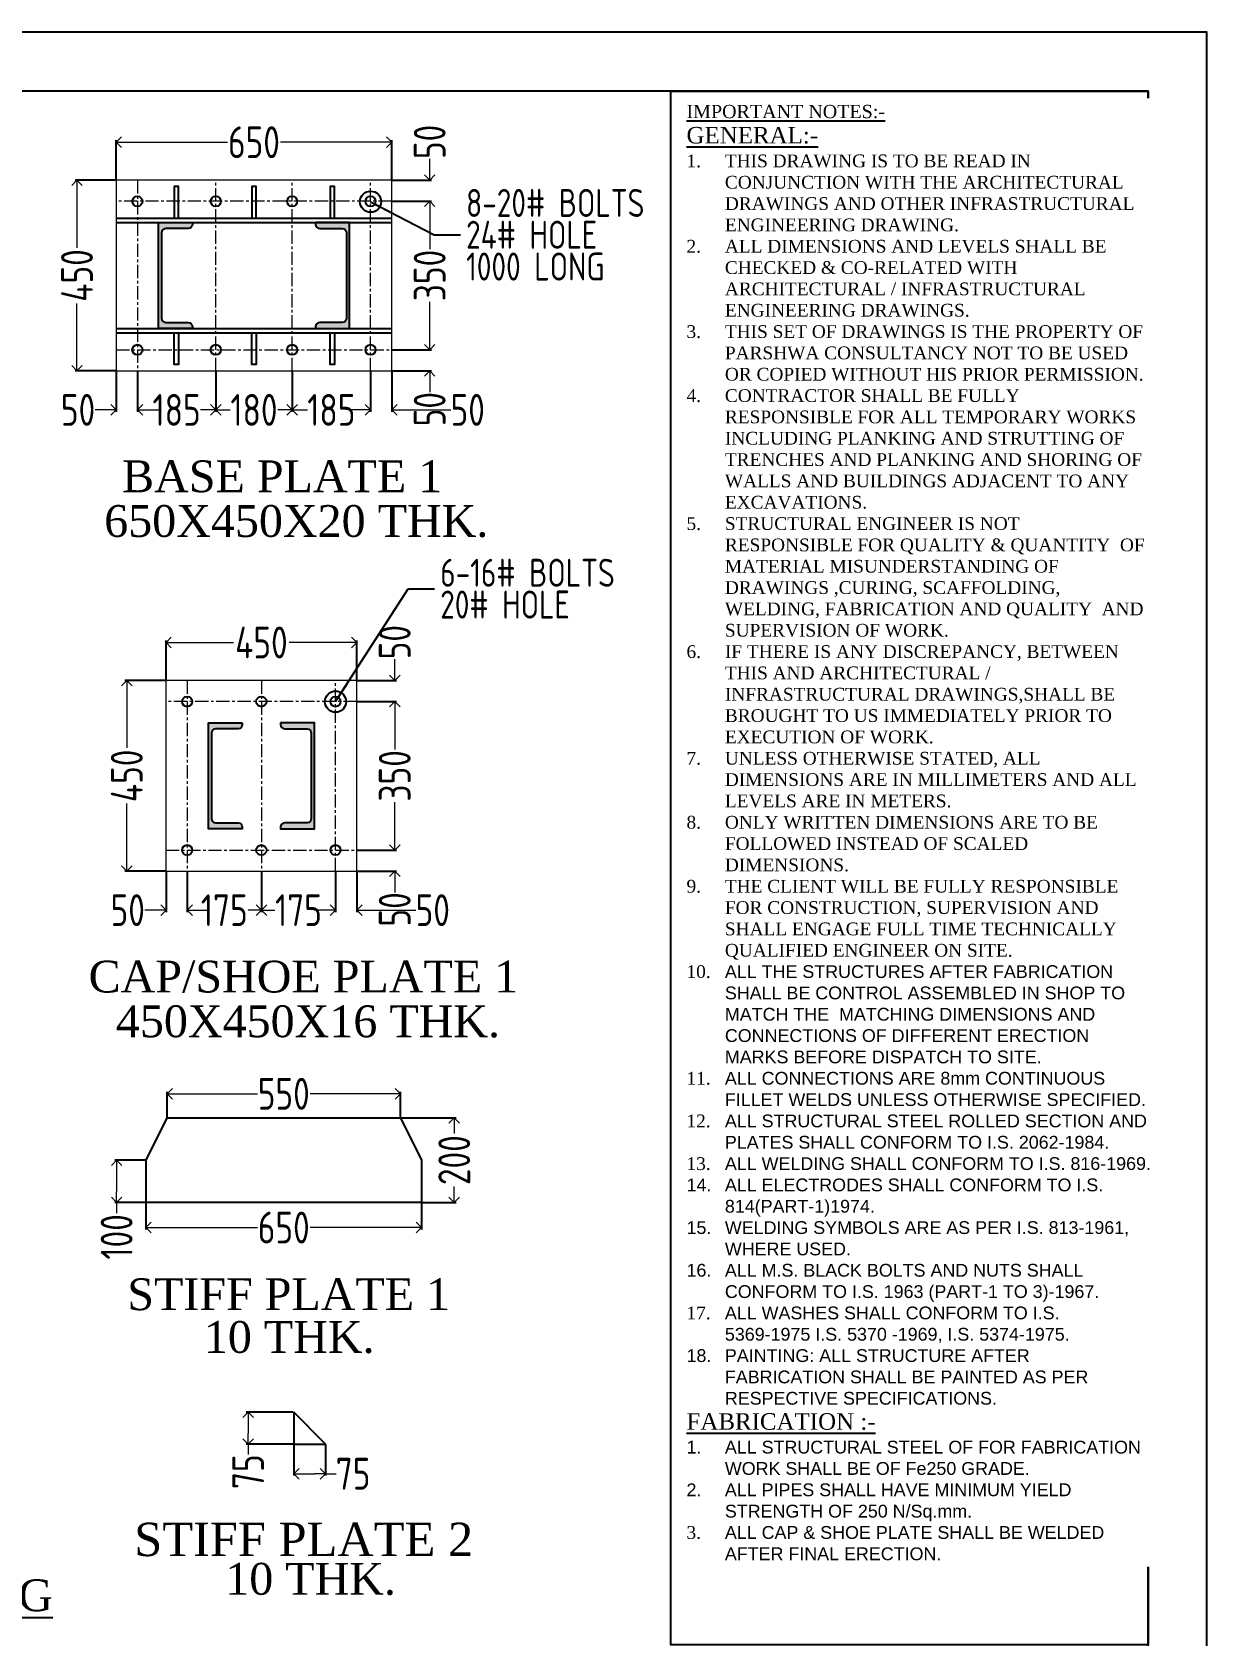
# Model space of a CAD drawing. Header units: millimetres. Extents: x 3470347 to 5996549, y -3470518 to 17149644.
# Drawn here: x 4689857 to 4700943, y 6615136 to 6630265 of the extents above; entities that cross this region are included whole.
import ezdxf

# ---------------------------------------------------------------- set-up
doc = ezdxf.new("R2010")
doc.units = ezdxf.units.MM
doc.header["$MEASUREMENT"] = 0
doc.header["$PDMODE"] = 35
doc.header["$PDSIZE"] = -5
doc.linetypes.add('CENTERX2', pattern=[4, 2.5, -0.5, 0.5, -0.5])
doc.layers.get('0').update_dxf_attribs({"linetype": 'CONTINUOUS', "lineweight": 25})
doc.layers.get('DEFPOINTS').update_dxf_attribs({"linetype": 'CONTINUOUS', "lineweight": 25})
for name, color, linetype, lineweight in [('GB', 2, 'CONTINUOUS', 20), ('rDIMension', 1, 'CONTINUOUS', 18), ('rRCC 1', 3, 'CONTINUOUS', 25), ('SHEET', 7, 'CONTINUOUS', 15)]:
    doc.layers.add(name, color=color, linetype=linetype, lineweight=lineweight)
doc.layers.add('Grid', color=44, linetype='CONTINUOUS')
doc.styles.add('Aerial', font='times.ttf')
doc.styles.add('DIM', font='geniso.shx', dxfattribs={"width": 0.85})
doc.styles.add('JAINIL', font='times.ttf')
doc.dimstyles.new('ST-100', dxfattribs={"dimscale": 100, "dimtxt": 7, "dimasz": 5, "dimexe": 0.18, "dimexo": 0.0625, "dimgap": 0.2, "dimtad": 0, "dimdec": 0, "dimzin": 0, "dimdsep": 46, "dimtxsty": 'DIM', "dimblk": 'OPEN90', "dimcen": 0.09, "dimclrd": 256, "dimclrt": 7, "dimadec": 0, "dimazin": 0, "dimtfac": 1, "dimtdec": 0, "dimtofl": 0, "dimtmove": 0, "dimatfit": 3, "dimldrblk": 'OPEN90', "dimfxl": 1, "dimtolj": 1, "dimtzin": 0, "dimlwd": -1, "dimarcsym": 0})
doc.dimstyles.new('ST-25', dxfattribs={"dimscale": 100, "dimtxt": 2.5, "dimasz": 2, "dimexe": 0.18, "dimexo": 0.0625, "dimgap": 0.2, "dimtad": 0, "dimdec": 0, "dimlfac": 0.25, "dimzin": 0, "dimdsep": 46, "dimtxsty": 'DIM', "dimblk": 'OPEN90', "dimcen": 0.09, "dimclrd": 256, "dimclrt": 7, "dimadec": 0, "dimazin": 0, "dimtfac": 1, "dimtdec": 0, "dimtofl": 0, "dimtmove": 0, "dimatfit": 3, "dimldrblk": 'OPEN90', "dimfxl": 1, "dimtolj": 1, "dimtzin": 0, "dimlwd": -1, "dimarcsym": 0})

# ---------------------------------------------------------------- blocks, each defined once
blk = doc.blocks.new('_Open90')
at = {"color": 0, "linetype": 'ByBlock', "lineweight": -2}
for p, q in [((0, 0), (-1, 0)), ((-0.5, 0.5), (0, 0)), ((0, 0), (-0.5, -0.5))]:
    blk.add_line(p, q, dxfattribs=at)
blk = doc.blocks.new('*D1130')
at = {"layer": 'DEFPOINTS', "color": 0}
for p in [(4693251, 6629226), (4690651, 6628869), (4693251, 6628869)]:
    blk.add_point(p, dxfattribs=at)
at = {"layer": 'rDIMension', "color": 0, "lineweight": -2}
for p, q in [((4690651, 6628875), (4690651, 6629244)), ((4693251, 6628875), (4693251, 6629244))]:
    blk.add_line(p, q, dxfattribs=at)
at = {"layer": 'rDIMension'}
for p, q in [((4690751, 6629226), (4691701, 6629226)), ((4693151, 6629226), (4692201, 6629226))]:
    blk.add_line(p, q, dxfattribs=at)
at = {"layer": 'rDIMension', "xscale": 100, "yscale": 100, "zscale": 100, "rotation": 180}
blk.add_blockref('_Open90', (4690651, 6629226), dxfattribs=at)
at = {"layer": 'rDIMension', "xscale": 100, "yscale": 100, "zscale": 100}
blk.add_blockref('_Open90', (4693251, 6629226), dxfattribs=at)
at = {"layer": 'rDIMension', "color": 7, "insert": (4691951, 6629226), "char_height": 300, "attachment_point": 5, "style": 'DIM'}
blk.add_mtext('\\A1;650', dxfattribs=at)
blk = doc.blocks.new('*D1131')
at = {"layer": 'DEFPOINTS', "color": 0}
for p in [(4690651, 6628869), (4690281, 6627069), (4690651, 6627069)]:
    blk.add_point(p, dxfattribs=at)
at = {"layer": 'rDIMension', "color": 0, "lineweight": -2}
for p, q in [((4690645, 6628869), (4690263, 6628869)), ((4690645, 6627069), (4690263, 6627069))]:
    blk.add_line(p, q, dxfattribs=at)
at = {"layer": 'rDIMension'}
for p, q in [((4690281, 6628769), (4690281, 6628231)), ((4690281, 6627169), (4690281, 6627706))]:
    blk.add_line(p, q, dxfattribs=at)
at = {"layer": 'rDIMension', "xscale": 100, "yscale": 100, "zscale": 100}
for p, rotation in [((4690281, 6628869), 90), ((4690281, 6627069), 270)]:
    blk.add_blockref('_Open90', p, dxfattribs=dict(at, rotation=rotation))
at = {"layer": 'rDIMension', "color": 7, "insert": (4690281, 6627969), "char_height": 300, "attachment_point": 5, "rotation": 90, "style": 'DIM'}
blk.add_mtext('\\A1;450', dxfattribs=at)
blk = doc.blocks.new('*D1132')
at = {"layer": 'DEFPOINTS', "color": 0}
for p in [(4690651, 6627069), (4690851, 6627069), (4690651, 6626701)]:
    blk.add_point(p, dxfattribs=at)
at = {"layer": 'rDIMension', "color": 0, "lineweight": -2}
for p, q in [((4690651, 6627062), (4690651, 6626683)), ((4690851, 6627062), (4690851, 6626683))]:
    blk.add_line(p, q, dxfattribs=at)
at = {"layer": 'rDIMension'}
for p, q in [((4690551, 6626701), (4690451, 6626701)), ((4690951, 6626701), (4691051, 6626701))]:
    blk.add_line(p, q, dxfattribs=at)
at = {"layer": 'rDIMension', "xscale": 100, "yscale": 100, "zscale": 100}
blk.add_blockref('_Open90', (4690651, 6626701), dxfattribs=at)
at = {"layer": 'rDIMension', "xscale": 100, "yscale": 100, "zscale": 100, "rotation": 180}
blk.add_blockref('_Open90', (4690851, 6626701), dxfattribs=at)
at = {"layer": 'rDIMension', "color": 7, "insert": (4690291, 6626701), "char_height": 300, "attachment_point": 5, "style": 'DIM'}
blk.add_mtext('\\A1;50', dxfattribs=at)
blk = doc.blocks.new('*D1133')
at = {"layer": 'DEFPOINTS', "color": 0}
for p in [(4690851, 6627069), (4691590, 6627069), (4691590, 6626701)]:
    blk.add_point(p, dxfattribs=at)
at = {"layer": 'rDIMension', "color": 0, "lineweight": -2}
for p, q in [((4690851, 6627062), (4690851, 6626683)), ((4691590, 6627062), (4691590, 6626683))]:
    blk.add_line(p, q, dxfattribs=at)
at = {"layer": 'rDIMension'}
for p, q in [((4690951, 6626701), (4690997, 6626701)), ((4691490, 6626701), (4691445, 6626701))]:
    blk.add_line(p, q, dxfattribs=at)
at = {"layer": 'rDIMension', "xscale": 100, "yscale": 100, "zscale": 100, "rotation": 180}
blk.add_blockref('_Open90', (4690851, 6626701), dxfattribs=at)
at = {"layer": 'rDIMension', "xscale": 100, "yscale": 100, "zscale": 100}
blk.add_blockref('_Open90', (4691590, 6626701), dxfattribs=at)
at = {"layer": 'rDIMension', "color": 7, "insert": (4691221, 6626701), "char_height": 300, "attachment_point": 5, "style": 'DIM'}
blk.add_mtext('\\A1;185', dxfattribs=at)
blk = doc.blocks.new('*D1134')
at = {"layer": 'DEFPOINTS', "color": 0}
for p in [(4691590, 6627069), (4692312, 6627069), (4692312, 6626701)]:
    blk.add_point(p, dxfattribs=at)
at = {"layer": 'rDIMension', "color": 0, "lineweight": -2}
for p, q in [((4691590, 6627062), (4691590, 6626683)), ((4692312, 6627062), (4692312, 6626683))]:
    blk.add_line(p, q, dxfattribs=at)
at = {"layer": 'rDIMension'}
for p, q in [((4691690, 6626701), (4691727, 6626701)), ((4692212, 6626701), (4692175, 6626701))]:
    blk.add_line(p, q, dxfattribs=at)
at = {"layer": 'rDIMension', "xscale": 100, "yscale": 100, "zscale": 100, "rotation": 180}
blk.add_blockref('_Open90', (4691590, 6626701), dxfattribs=at)
at = {"layer": 'rDIMension', "xscale": 100, "yscale": 100, "zscale": 100}
blk.add_blockref('_Open90', (4692312, 6626701), dxfattribs=at)
at = {"layer": 'rDIMension', "color": 7, "insert": (4691951, 6626701), "char_height": 300, "attachment_point": 5, "style": 'DIM'}
blk.add_mtext('\\A1;180', dxfattribs=at)
blk = doc.blocks.new('*D1135')
at = {"layer": 'DEFPOINTS', "color": 0}
for p in [(4692312, 6627069), (4693051, 6627069), (4693051, 6626701)]:
    blk.add_point(p, dxfattribs=at)
at = {"layer": 'rDIMension', "color": 0, "lineweight": -2}
for p, q in [((4692312, 6627062), (4692312, 6626683)), ((4693051, 6627062), (4693051, 6626683))]:
    blk.add_line(p, q, dxfattribs=at)
at = {"layer": 'rDIMension'}
for p, q in [((4692412, 6626701), (4692457, 6626701)), ((4692951, 6626701), (4692905, 6626701))]:
    blk.add_line(p, q, dxfattribs=at)
at = {"layer": 'rDIMension', "xscale": 100, "yscale": 100, "zscale": 100, "rotation": 180}
blk.add_blockref('_Open90', (4692312, 6626701), dxfattribs=at)
at = {"layer": 'rDIMension', "xscale": 100, "yscale": 100, "zscale": 100}
blk.add_blockref('_Open90', (4693051, 6626701), dxfattribs=at)
at = {"layer": 'rDIMension', "color": 7, "insert": (4692681, 6626701), "char_height": 300, "attachment_point": 5, "style": 'DIM'}
blk.add_mtext('\\A1;185', dxfattribs=at)
blk = doc.blocks.new('*D1136')
at = {"layer": 'DEFPOINTS', "color": 0}
for p in [(4693051, 6627069), (4693251, 6627069), (4693251, 6626701)]:
    blk.add_point(p, dxfattribs=at)
at = {"layer": 'rDIMension', "color": 0, "lineweight": -2}
for p, q in [((4693051, 6627062), (4693051, 6626683)), ((4693251, 6627062), (4693251, 6626683))]:
    blk.add_line(p, q, dxfattribs=at)
at = {"layer": 'rDIMension'}
for p, q in [((4692951, 6626701), (4692851, 6626701)), ((4693351, 6626701), (4693808, 6626701))]:
    blk.add_line(p, q, dxfattribs=at)
at = {"layer": 'rDIMension', "xscale": 100, "yscale": 100, "zscale": 100}
blk.add_blockref('_Open90', (4693051, 6626701), dxfattribs=at)
at = {"layer": 'rDIMension', "xscale": 100, "yscale": 100, "zscale": 100, "rotation": 180}
blk.add_blockref('_Open90', (4693251, 6626701), dxfattribs=at)
at = {"layer": 'rDIMension', "color": 7, "insert": (4693968, 6626701), "char_height": 300, "attachment_point": 5, "style": 'DIM'}
blk.add_mtext('\\A1;50', dxfattribs=at)
blk = doc.blocks.new('*D1137')
at = {"layer": 'DEFPOINTS', "color": 0}
for p in [(4693251, 6628869), (4693609, 6628869), (4693251, 6628669)]:
    blk.add_point(p, dxfattribs=at)
at = {"layer": 'rDIMension'}
for p, q in [((4693609, 6628969), (4693609, 6629069)), ((4693609, 6628569), (4693609, 6628469))]:
    blk.add_line(p, q, dxfattribs=at)
at = {"layer": 'rDIMension', "color": 0, "lineweight": -2}
for p, q in [((4693257, 6628869), (4693627, 6628869)), ((4693257, 6628669), (4693627, 6628669))]:
    blk.add_line(p, q, dxfattribs=at)
at = {"layer": 'rDIMension', "xscale": 100, "yscale": 100, "zscale": 100}
for p, rotation in [((4693609, 6628869), 270), ((4693609, 6628669), 90)]:
    blk.add_blockref('_Open90', p, dxfattribs=dict(at, rotation=rotation))
at = {"layer": 'rDIMension', "color": 7, "insert": (4693609, 6629229), "char_height": 300, "attachment_point": 5, "rotation": 90, "style": 'DIM'}
blk.add_mtext('\\A1;50', dxfattribs=at)
blk = doc.blocks.new('*D1138')
at = {"layer": 'DEFPOINTS', "color": 0}
for p in [(4693251, 6628669), (4693251, 6627269), (4693609, 6627269)]:
    blk.add_point(p, dxfattribs=at)
at = {"layer": 'rDIMension', "color": 0, "lineweight": -2}
for p, q in [((4693257, 6628669), (4693627, 6628669)), ((4693257, 6627269), (4693627, 6627269))]:
    blk.add_line(p, q, dxfattribs=at)
at = {"layer": 'rDIMension'}
for p, q in [((4693609, 6628569), (4693609, 6628218)), ((4693609, 6627369), (4693609, 6627719))]:
    blk.add_line(p, q, dxfattribs=at)
at = {"layer": 'rDIMension', "xscale": 100, "yscale": 100, "zscale": 100}
for p, rotation in [((4693609, 6628669), 90), ((4693609, 6627269), 270)]:
    blk.add_blockref('_Open90', p, dxfattribs=dict(at, rotation=rotation))
at = {"layer": 'rDIMension', "color": 7, "insert": (4693609, 6627969), "char_height": 300, "attachment_point": 5, "rotation": 90, "style": 'DIM'}
blk.add_mtext('\\A1;350', dxfattribs=at)
blk = doc.blocks.new('*D1139')
at = {"layer": 'DEFPOINTS', "color": 0}
for p in [(4693251, 6627269), (4693251, 6627069), (4693609, 6627069)]:
    blk.add_point(p, dxfattribs=at)
at = {"layer": 'rDIMension'}
for p, q in [((4693609, 6627369), (4693609, 6627469)), ((4693609, 6626969), (4693609, 6626869))]:
    blk.add_line(p, q, dxfattribs=at)
at = {"layer": 'rDIMension', "color": 0, "lineweight": -2}
for p, q in [((4693257, 6627269), (4693627, 6627269)), ((4693257, 6627069), (4693627, 6627069))]:
    blk.add_line(p, q, dxfattribs=at)
at = {"layer": 'rDIMension', "xscale": 100, "yscale": 100, "zscale": 100}
for p, rotation in [((4693609, 6627269), 270), ((4693609, 6627069), 90)]:
    blk.add_blockref('_Open90', p, dxfattribs=dict(at, rotation=rotation))
at = {"layer": 'rDIMension', "color": 7, "insert": (4693609, 6626708), "char_height": 300, "attachment_point": 5, "rotation": 90, "style": 'DIM'}
blk.add_mtext('\\A1;50', dxfattribs=at)
blk = doc.blocks.new('*D1140')
at = {"layer": 'DEFPOINTS', "color": 0}
for p in [(4692921, 6624507), (4691121, 6624149), (4692921, 6624149)]:
    blk.add_point(p, dxfattribs=at)
at = {"layer": 'rDIMension', "color": 0, "lineweight": -2}
for p, q in [((4691121, 6624155), (4691121, 6624525)), ((4692921, 6624155), (4692921, 6624525))]:
    blk.add_line(p, q, dxfattribs=at)
at = {"layer": 'rDIMension'}
for p, q in [((4691221, 6624507), (4691758, 6624507)), ((4692821, 6624507), (4692283, 6624507))]:
    blk.add_line(p, q, dxfattribs=at)
at = {"layer": 'rDIMension', "xscale": 100, "yscale": 100, "zscale": 100, "rotation": 180}
blk.add_blockref('_Open90', (4691121, 6624507), dxfattribs=at)
at = {"layer": 'rDIMension', "xscale": 100, "yscale": 100, "zscale": 100}
blk.add_blockref('_Open90', (4692921, 6624507), dxfattribs=at)
at = {"layer": 'rDIMension', "color": 7, "insert": (4692021, 6624507), "char_height": 300, "attachment_point": 5, "style": 'DIM'}
blk.add_mtext('\\A1;450', dxfattribs=at)
blk = doc.blocks.new('*D1141')
at = {"layer": 'DEFPOINTS', "color": 0}
for p in [(4691121, 6624149), (4690751, 6622349), (4691121, 6622349)]:
    blk.add_point(p, dxfattribs=at)
at = {"layer": 'rDIMension', "color": 0, "lineweight": -2}
for p, q in [((4691114, 6624149), (4690733, 6624149)), ((4691114, 6622349), (4690733, 6622349))]:
    blk.add_line(p, q, dxfattribs=at)
at = {"layer": 'rDIMension'}
for p, q in [((4690751, 6624049), (4690751, 6623512)), ((4690751, 6622449), (4690751, 6622987))]:
    blk.add_line(p, q, dxfattribs=at)
at = {"layer": 'rDIMension', "xscale": 100, "yscale": 100, "zscale": 100}
for p, rotation in [((4690751, 6624149), 90), ((4690751, 6622349), 270)]:
    blk.add_blockref('_Open90', p, dxfattribs=dict(at, rotation=rotation))
at = {"layer": 'rDIMension', "color": 7, "insert": (4690751, 6623249), "char_height": 300, "attachment_point": 5, "rotation": 90, "style": 'DIM'}
blk.add_mtext('\\A1;450', dxfattribs=at)
blk = doc.blocks.new('*D1142')
at = {"layer": 'DEFPOINTS', "color": 0}
for p in [(4691121, 6622349), (4691321, 6622349), (4691121, 6621982)]:
    blk.add_point(p, dxfattribs=at)
at = {"layer": 'rDIMension', "color": 0, "lineweight": -2}
for p, q in [((4691121, 6622343), (4691121, 6621964)), ((4691321, 6622343), (4691321, 6621964))]:
    blk.add_line(p, q, dxfattribs=at)
at = {"layer": 'rDIMension'}
for p, q in [((4691021, 6621982), (4690921, 6621982)), ((4691421, 6621982), (4691521, 6621982))]:
    blk.add_line(p, q, dxfattribs=at)
at = {"layer": 'rDIMension', "xscale": 100, "yscale": 100, "zscale": 100}
blk.add_blockref('_Open90', (4691121, 6621982), dxfattribs=at)
at = {"layer": 'rDIMension', "xscale": 100, "yscale": 100, "zscale": 100, "rotation": 180}
blk.add_blockref('_Open90', (4691321, 6621982), dxfattribs=at)
at = {"layer": 'rDIMension', "color": 7, "insert": (4690760, 6621982), "char_height": 300, "attachment_point": 5, "style": 'DIM'}
blk.add_mtext('\\A1;50', dxfattribs=at)
blk = doc.blocks.new('*D1143')
at = {"layer": 'DEFPOINTS', "color": 0}
for p in [(4691321, 6622349), (4692021, 6622349), (4691321, 6621982)]:
    blk.add_point(p, dxfattribs=at)
at = {"layer": 'rDIMension', "color": 0, "lineweight": -2}
for p, q in [((4691321, 6622343), (4691321, 6621964)), ((4692021, 6622343), (4692021, 6621964))]:
    blk.add_line(p, q, dxfattribs=at)
at = {"layer": 'rDIMension'}
for p, q in [((4691421, 6621982), (4691447, 6621982)), ((4691921, 6621982), (4691895, 6621982))]:
    blk.add_line(p, q, dxfattribs=at)
at = {"layer": 'rDIMension', "xscale": 100, "yscale": 100, "zscale": 100, "rotation": 180}
blk.add_blockref('_Open90', (4691321, 6621982), dxfattribs=at)
at = {"layer": 'rDIMension', "xscale": 100, "yscale": 100, "zscale": 100}
blk.add_blockref('_Open90', (4692021, 6621982), dxfattribs=at)
at = {"layer": 'rDIMension', "color": 7, "insert": (4691671, 6621982), "char_height": 300, "attachment_point": 5, "style": 'DIM'}
blk.add_mtext('\\A1;175', dxfattribs=at)
blk = doc.blocks.new('*D1144')
at = {"layer": 'DEFPOINTS', "color": 0}
for p in [(4692021, 6622349), (4692721, 6622349), (4692721, 6621982)]:
    blk.add_point(p, dxfattribs=at)
at = {"layer": 'rDIMension', "color": 0, "lineweight": -2}
for p, q in [((4692021, 6622343), (4692021, 6621964)), ((4692721, 6622343), (4692721, 6621964))]:
    blk.add_line(p, q, dxfattribs=at)
at = {"layer": 'rDIMension'}
for p, q in [((4692121, 6621982), (4692147, 6621982)), ((4692621, 6621982), (4692595, 6621982))]:
    blk.add_line(p, q, dxfattribs=at)
at = {"layer": 'rDIMension', "xscale": 100, "yscale": 100, "zscale": 100, "rotation": 180}
blk.add_blockref('_Open90', (4692021, 6621982), dxfattribs=at)
at = {"layer": 'rDIMension', "xscale": 100, "yscale": 100, "zscale": 100}
blk.add_blockref('_Open90', (4692721, 6621982), dxfattribs=at)
at = {"layer": 'rDIMension', "color": 7, "insert": (4692371, 6621982), "char_height": 300, "attachment_point": 5, "style": 'DIM'}
blk.add_mtext('\\A1;175', dxfattribs=at)
blk = doc.blocks.new('*D1145')
at = {"layer": 'DEFPOINTS', "color": 0}
for p in [(4692721, 6622349), (4692921, 6622349), (4692921, 6621982)]:
    blk.add_point(p, dxfattribs=at)
at = {"layer": 'rDIMension', "color": 0, "lineweight": -2}
for p, q in [((4692721, 6622343), (4692721, 6621964)), ((4692921, 6622343), (4692921, 6621964))]:
    blk.add_line(p, q, dxfattribs=at)
at = {"layer": 'rDIMension'}
for p, q in [((4692621, 6621982), (4692521, 6621982)), ((4693021, 6621982), (4693477, 6621982))]:
    blk.add_line(p, q, dxfattribs=at)
at = {"layer": 'rDIMension', "xscale": 100, "yscale": 100, "zscale": 100}
blk.add_blockref('_Open90', (4692721, 6621982), dxfattribs=at)
at = {"layer": 'rDIMension', "xscale": 100, "yscale": 100, "zscale": 100, "rotation": 180}
blk.add_blockref('_Open90', (4692921, 6621982), dxfattribs=at)
at = {"layer": 'rDIMension', "color": 7, "insert": (4693638, 6621982), "char_height": 300, "attachment_point": 5, "style": 'DIM'}
blk.add_mtext('\\A1;50', dxfattribs=at)
blk = doc.blocks.new('*D1146')
at = {"layer": 'DEFPOINTS', "color": 0}
for p in [(4692921, 6624149), (4693279, 6624149), (4692921, 6623949)]:
    blk.add_point(p, dxfattribs=at)
at = {"layer": 'rDIMension'}
for p, q in [((4693279, 6624249), (4693279, 6624349)), ((4693279, 6623849), (4693279, 6623749))]:
    blk.add_line(p, q, dxfattribs=at)
at = {"layer": 'rDIMension', "color": 0, "lineweight": -2}
for p, q in [((4692927, 6624149), (4693297, 6624149)), ((4692927, 6623949), (4693297, 6623949))]:
    blk.add_line(p, q, dxfattribs=at)
at = {"layer": 'rDIMension', "xscale": 100, "yscale": 100, "zscale": 100}
for p, rotation in [((4693279, 6624149), 270), ((4693279, 6623949), 90)]:
    blk.add_blockref('_Open90', p, dxfattribs=dict(at, rotation=rotation))
at = {"layer": 'rDIMension', "color": 7, "insert": (4693279, 6624510), "char_height": 300, "attachment_point": 5, "rotation": 90, "style": 'DIM'}
blk.add_mtext('\\A1;50', dxfattribs=at)
blk = doc.blocks.new('*D1147')
at = {"layer": 'DEFPOINTS', "color": 0}
for p in [(4692921, 6623949), (4692921, 6622549), (4693279, 6622549)]:
    blk.add_point(p, dxfattribs=at)
at = {"layer": 'rDIMension', "color": 0, "lineweight": -2}
for p, q in [((4692927, 6623949), (4693297, 6623949)), ((4692927, 6622549), (4693297, 6622549))]:
    blk.add_line(p, q, dxfattribs=at)
at = {"layer": 'rDIMension'}
for p, q in [((4693279, 6623849), (4693279, 6623499)), ((4693279, 6622649), (4693279, 6623000))]:
    blk.add_line(p, q, dxfattribs=at)
at = {"layer": 'rDIMension', "xscale": 100, "yscale": 100, "zscale": 100}
for p, rotation in [((4693279, 6623949), 90), ((4693279, 6622549), 270)]:
    blk.add_blockref('_Open90', p, dxfattribs=dict(at, rotation=rotation))
at = {"layer": 'rDIMension', "color": 7, "insert": (4693279, 6623249), "char_height": 300, "attachment_point": 5, "rotation": 90, "style": 'DIM'}
blk.add_mtext('\\A1;350', dxfattribs=at)
blk = doc.blocks.new('*D1148')
at = {"layer": 'DEFPOINTS', "color": 0}
for p in [(4692921, 6622549), (4692921, 6622349), (4693279, 6622349)]:
    blk.add_point(p, dxfattribs=at)
at = {"layer": 'rDIMension'}
for p, q in [((4693279, 6622649), (4693279, 6622749)), ((4693279, 6622249), (4693279, 6622149))]:
    blk.add_line(p, q, dxfattribs=at)
at = {"layer": 'rDIMension', "color": 0, "lineweight": -2}
for p, q in [((4692927, 6622549), (4693297, 6622549)), ((4692927, 6622349), (4693297, 6622349))]:
    blk.add_line(p, q, dxfattribs=at)
at = {"layer": 'rDIMension', "xscale": 100, "yscale": 100, "zscale": 100}
for p, rotation in [((4693279, 6622549), 270), ((4693279, 6622349), 90)]:
    blk.add_blockref('_Open90', p, dxfattribs=dict(at, rotation=rotation))
at = {"layer": 'rDIMension', "color": 7, "insert": (4693279, 6621989), "char_height": 300, "attachment_point": 5, "rotation": 90, "style": 'DIM'}
blk.add_mtext('\\A1;50', dxfattribs=at)
blk = doc.blocks.new('*D1149')
at = {"layer": 'DEFPOINTS', "color": 0}
for p in [(4693332, 6620250), (4691132, 6620024), (4693332, 6620024)]:
    blk.add_point(p, dxfattribs=at)
at = {"layer": 'rDIMension', "color": 0, "lineweight": -2}
for p, q in [((4691132, 6620030), (4691132, 6620268)), ((4693332, 6620030), (4693332, 6620268))]:
    blk.add_line(p, q, dxfattribs=at)
at = {"layer": 'rDIMension'}
for p, q in [((4691232, 6620250), (4691983, 6620250)), ((4693232, 6620250), (4692482, 6620250))]:
    blk.add_line(p, q, dxfattribs=at)
at = {"layer": 'rDIMension', "xscale": 100, "yscale": 100, "zscale": 100, "rotation": 180}
blk.add_blockref('_Open90', (4691132, 6620250), dxfattribs=at)
at = {"layer": 'rDIMension', "xscale": 100, "yscale": 100, "zscale": 100}
blk.add_blockref('_Open90', (4693332, 6620250), dxfattribs=at)
at = {"layer": 'rDIMension', "color": 7, "insert": (4692232, 6620250), "char_height": 300, "attachment_point": 5, "style": 'DIM'}
blk.add_mtext('\\A1;550', dxfattribs=at)
blk = doc.blocks.new('*D1150')
at = {"layer": 'DEFPOINTS', "color": 0}
for p in [(4690932, 6619224), (4693532, 6619224), (4693532, 6618988)]:
    blk.add_point(p, dxfattribs=at)
at = {"layer": 'rDIMension', "color": 0, "lineweight": -2}
for p, q in [((4690932, 6619218), (4690932, 6618970)), ((4693532, 6619218), (4693532, 6618970))]:
    blk.add_line(p, q, dxfattribs=at)
at = {"layer": 'rDIMension'}
for p, q in [((4691032, 6618988), (4691983, 6618988)), ((4693432, 6618988), (4692482, 6618988))]:
    blk.add_line(p, q, dxfattribs=at)
at = {"layer": 'rDIMension', "xscale": 100, "yscale": 100, "zscale": 100, "rotation": 180}
blk.add_blockref('_Open90', (4690932, 6618988), dxfattribs=at)
at = {"layer": 'rDIMension', "xscale": 100, "yscale": 100, "zscale": 100}
blk.add_blockref('_Open90', (4693532, 6618988), dxfattribs=at)
at = {"layer": 'rDIMension', "color": 7, "insert": (4692232, 6618988), "char_height": 300, "attachment_point": 5, "style": 'DIM'}
blk.add_mtext('\\A1;650', dxfattribs=at)
blk = doc.blocks.new('*D1151')
at = {"layer": 'DEFPOINTS', "color": 0}
for p in [(4690932, 6619624), (4690655, 6619224), (4690932, 6619224)]:
    blk.add_point(p, dxfattribs=at)
at = {"layer": 'rDIMension', "color": 0, "lineweight": -2}
for p, q in [((4690926, 6619624), (4690637, 6619624)), ((4690926, 6619224), (4690637, 6619224))]:
    blk.add_line(p, q, dxfattribs=at)
at = {"layer": 'rDIMension'}
for p, q in [((4690655, 6619524), (4690655, 6619324)), ((4690655, 6619224), (4690655, 6619124))]:
    blk.add_line(p, q, dxfattribs=at)
at = {"layer": 'rDIMension', "xscale": 100, "yscale": 100, "zscale": 100}
for p, rotation in [((4690655, 6619624), 90), ((4690655, 6619224), 270)]:
    blk.add_blockref('_Open90', p, dxfattribs=dict(at, rotation=rotation))
at = {"layer": 'rDIMension', "color": 7, "insert": (4690655, 6618900), "char_height": 300, "attachment_point": 5, "rotation": 90, "style": 'DIM'}
blk.add_mtext('\\A1;100', dxfattribs=at)
blk = doc.blocks.new('*D1152')
at = {"layer": 'DEFPOINTS', "color": 0}
for p in [(4693332, 6620024), (4693532, 6619224), (4693841, 6619224)]:
    blk.add_point(p, dxfattribs=at)
at = {"layer": 'rDIMension', "color": 0, "lineweight": -2}
for p, q in [((4693339, 6620024), (4693859, 6620024)), ((4693539, 6619224), (4693859, 6619224))]:
    blk.add_line(p, q, dxfattribs=at)
at = {"layer": 'rDIMension'}
for p, q in [((4693841, 6619924), (4693841, 6619874)), ((4693841, 6619324), (4693841, 6619374))]:
    blk.add_line(p, q, dxfattribs=at)
at = {"layer": 'rDIMension', "xscale": 100, "yscale": 100, "zscale": 100}
for p, rotation in [((4693841, 6620024), 90), ((4693841, 6619224), 270)]:
    blk.add_blockref('_Open90', p, dxfattribs=dict(at, rotation=rotation))
at = {"layer": 'rDIMension', "color": 7, "insert": (4693841, 6619624), "char_height": 300, "attachment_point": 5, "rotation": 90, "style": 'DIM'}
blk.add_mtext('\\A1;200', dxfattribs=at)
blk = doc.blocks.new('*D1153')
at = {"layer": 'DEFPOINTS', "color": 0}
for p in [(4692326, 6617246), (4691896, 6616946), (4692326, 6616946)]:
    blk.add_point(p, dxfattribs=at)
at = {"layer": 'rDIMension', "color": 0, "lineweight": -2}
for p, q in [((4692320, 6617246), (4691878, 6617246)), ((4692320, 6616946), (4691878, 6616946))]:
    blk.add_line(p, q, dxfattribs=at)
at = {"layer": 'rDIMension'}
for p, q in [((4691896, 6617146), (4691896, 6617046)), ((4691896, 6616946), (4691896, 6616846))]:
    blk.add_line(p, q, dxfattribs=at)
at = {"layer": 'rDIMension', "xscale": 100, "yscale": 100, "zscale": 100}
for p, rotation in [((4691896, 6617246), 90), ((4691896, 6616946), 270)]:
    blk.add_blockref('_Open90', p, dxfattribs=dict(at, rotation=rotation))
at = {"layer": 'rDIMension', "color": 7, "insert": (4691896, 6616685), "char_height": 300, "attachment_point": 5, "rotation": 90, "style": 'DIM'}
blk.add_mtext('\\A1;75', dxfattribs=at)
blk = doc.blocks.new('*D1154')
at = {"layer": 'DEFPOINTS', "color": 0}
for p in [(4692326, 6616946), (4692626, 6616946), (4692626, 6616666)]:
    blk.add_point(p, dxfattribs=at)
at = {"layer": 'rDIMension', "color": 0, "lineweight": -2}
for p, q in [((4692326, 6616939), (4692326, 6616648)), ((4692626, 6616939), (4692626, 6616648))]:
    blk.add_line(p, q, dxfattribs=at)
at = {"layer": 'rDIMension'}
for p, q in [((4692426, 6616666), (4692526, 6616666)), ((4692626, 6616666), (4692726, 6616666))]:
    blk.add_line(p, q, dxfattribs=at)
at = {"layer": 'rDIMension', "xscale": 100, "yscale": 100, "zscale": 100, "rotation": 180}
blk.add_blockref('_Open90', (4692326, 6616666), dxfattribs=at)
at = {"layer": 'rDIMension', "xscale": 100, "yscale": 100, "zscale": 100}
blk.add_blockref('_Open90', (4692626, 6616666), dxfattribs=at)
at = {"layer": 'rDIMension', "color": 7, "insert": (4692886, 6616666), "char_height": 300, "attachment_point": 5, "style": 'DIM'}
blk.add_mtext('\\A1;75', dxfattribs=at)

msp = doc.modelspace()

# ---------------------------------------------------------------- hatches: boundary and pattern name
at = {"transparency": 33554559}
h = msp.add_hatch(color=1, dxfattribs=at)
h.dxf.hatch_style = 1
h.paths.add_polyline_path([(4691050.91, 6628468.58), (4691050.91, 6627468.58), (4691370.91, 6627468.58), (4691370.91, 6627484.98, 0.41421356), (4691330.91, 6627524.98), (4691119.31, 6627524.98, -0.41421356), (4691079.31, 6627564.98), (4691079.31, 6628372.18, -0.41421356), (4691119.31, 6628412.18), (4691330.91, 6628412.18, 0.41421356), (4691370.91, 6628452.18), (4691370.91, 6628468.58)])
h = msp.add_hatch(color=1, dxfattribs=at)
h.dxf.hatch_style = 1
h.paths.add_polyline_path([(4692850.91, 6628468.58), (4692850.91, 6627468.58), (4692530.91, 6627468.58), (4692530.91, 6627484.98, -0.41421356), (4692570.91, 6627524.98), (4692782.51, 6627524.98, 0.41421356), (4692822.51, 6627564.98), (4692822.51, 6628372.18, 0.41421356), (4692782.51, 6628412.18), (4692570.91, 6628412.18, -0.41421356), (4692530.91, 6628452.18), (4692530.91, 6628468.58)])
h = msp.add_hatch(color=1, dxfattribs=at)
h.dxf.hatch_style = 1
h.paths.add_polyline_path([(4691520.55, 6623749.22), (4691520.55, 6622749.22), (4691840.55, 6622749.22), (4691840.55, 6622765.62, 0.41421356), (4691800.55, 6622805.62), (4691588.95, 6622805.62, -0.41421356), (4691548.95, 6622845.62), (4691548.95, 6623652.82, -0.41421356), (4691588.95, 6623692.82), (4691800.55, 6623692.82, 0.41421356), (4691840.55, 6623732.82), (4691840.55, 6623749.22)])
h = msp.add_hatch(color=1, dxfattribs=at)
h.dxf.hatch_style = 1
h.paths.add_polyline_path([(4692520.55, 6623749.22), (4692520.55, 6622749.22), (4692200.55, 6622749.22), (4692200.55, 6622765.62, -0.41421356), (4692240.55, 6622805.62), (4692452.15, 6622805.62, 0.41421356), (4692492.15, 6622845.62), (4692492.15, 6623652.82, 0.41421356), (4692452.15, 6623692.82), (4692240.55, 6623692.82, -0.41421356), (4692200.55, 6623732.82), (4692200.55, 6623749.22)])

# ---------------------------------------------------------------- linework, layer by layer
at = {"color": 192, "lineweight": 25, "elevation": 0}
msp.add_lwpolyline([(4680305, 6630265.11), (4680305, 6601077.16), (4700942.96, 6601077.16), (4700942.96, 6630265.11)], close=True, dxfattribs=at)
at = {"lineweight": 25, "elevation": 0}
msp.add_lwpolyline([(4700388.04, 6615052.46), (4695884.98, 6615052.46), (4695884.98, 6629709.15), (4700388.04, 6629709.15)], close=True, dxfattribs=at)
at = {"color": 4, "elevation": 0}
for points in [[(4691237.58, 6628508.58), (4691237.58, 6628808.58), (4691197.58, 6628808.58), (4691197.58, 6628508.58)], [(4691970.91, 6628508.58), (4691970.91, 6628808.58), (4691930.91, 6628808.58), (4691930.91, 6628508.58)], [(4692710.91, 6628508.58), (4692710.91, 6628808.58), (4692670.91, 6628808.58), (4692670.91, 6628508.58)], [(4691237.58, 6627428.58), (4691237.58, 6627128.58), (4691197.58, 6627128.58), (4691197.58, 6627428.58)], [(4691970.91, 6627428.58), (4691970.91, 6627128.58), (4691930.91, 6627128.58), (4691930.91, 6627428.58)], [(4692710.91, 6627428.58), (4692710.91, 6627128.58), (4692670.91, 6627128.58), (4692670.91, 6627428.58)], [(4693332.38, 6620023.93), (4693532.38, 6619623.93), (4693532.38, 6619223.93), (4690932.38, 6619223.93), (4690932.38, 6619623.93), (4691132.38, 6620023.93)]]:
    msp.add_lwpolyline(points, close=True, dxfattribs=at)
for points in [[(4690650.91, 6628508.58), (4693250.91, 6628508.58)], [(4690650.91, 6628468.58), (4693250.91, 6628468.58)], [(4690650.91, 6627468.58), (4693250.91, 6627468.58)], [(4690650.91, 6627428.58), (4693250.91, 6627428.58)]]:
    msp.add_lwpolyline(points, dxfattribs=at)
at = {"color": 1, "elevation": 0}
for points in [[(4691370.91, 6628468.58), (4691370.91, 6628452.18, -0.41421356), (4691330.91, 6628412.18), (4691119.31, 6628412.18, 0.41421356), (4691079.31, 6628372.18), (4691079.31, 6627564.98, 0.41421356), (4691119.31, 6627524.98), (4691330.91, 6627524.98, -0.41421356), (4691370.91, 6627484.98), (4691370.91, 6627468.58), (4691050.91, 6627468.58), (4691050.91, 6628468.58)], [(4692530.91, 6628468.58), (4692530.91, 6628452.18, 0.41421356), (4692570.91, 6628412.18), (4692782.51, 6628412.18, -0.41421356), (4692822.51, 6628372.18), (4692822.51, 6627564.98, -0.41421356), (4692782.51, 6627524.98), (4692570.91, 6627524.98, 0.41421356), (4692530.91, 6627484.98), (4692530.91, 6627468.58), (4692850.91, 6627468.58), (4692850.91, 6628468.58)], [(4691840.55, 6623749.22), (4691840.55, 6623732.82, -0.41421356), (4691800.55, 6623692.82), (4691588.95, 6623692.82, 0.41421356), (4691548.95, 6623652.82), (4691548.95, 6622845.62, 0.41421356), (4691588.95, 6622805.62), (4691800.55, 6622805.62, -0.41421356), (4691840.55, 6622765.62), (4691840.55, 6622749.22), (4691520.55, 6622749.22), (4691520.55, 6623749.22)], [(4692200.55, 6623749.22), (4692200.55, 6623732.82, 0.41421356), (4692240.55, 6623692.82), (4692452.15, 6623692.82, -0.41421356), (4692492.15, 6623652.82), (4692492.15, 6622845.62, -0.41421356), (4692452.15, 6622805.62), (4692240.55, 6622805.62, 0.41421356), (4692200.55, 6622765.62), (4692200.55, 6622749.22), (4692520.55, 6622749.22), (4692520.55, 6623749.22)]]:
    msp.add_lwpolyline(points, format="xyb", close=True, dxfattribs=at)
at = {"color": 4}
msp.add_lwpolyline([(4692325.92, 6617245.71), (4692325.92, 6616945.71), (4692625.92, 6616945.71)], close=True, dxfattribs=at)
at = {"color": 2}
for centre in [(4690850.91, 6628668.58, 0), (4691590.25, 6628668.58, 0), (4692311.58, 6628668.58, 0), (4693050.91, 6628668.58, 0), (4690850.91, 6627268.58, 0), (4691590.25, 6627268.58, 0), (4692311.58, 6627268.58, 0), (4693050.91, 6627268.58, 0), (4691320.55, 6623949.22, 0), (4692020.55, 6623949.22, 0), (4692720.55, 6623949.22, 0), (4691320.55, 6622549.22, 0), (4692020.55, 6622549.22, 0), (4692720.55, 6622549.22, 0)]:
    msp.add_circle(centre, 48, dxfattribs=at)
at = {"layer": 'GB', "color": 8, "linetype": 'CENTERX2', "ltscale": 50}
for p, q in [((4690850.91, 6628868.58, 0), (4690850.91, 6627068.58, 0)), ((4691590.25, 6627068.58, 0), (4691590.25, 6628868.58, 0)), ((4692311.58, 6627068.58, 0), (4692311.58, 6628868.58, 0)), ((4693050.91, 6627068.58, 0), (4693050.91, 6628868.58, 0)), ((4693250.91, 6628668.58, 0), (4690650.91, 6628668.58, 0)), ((4690650.91, 6627268.58, 0), (4693250.91, 6627268.58, 0)), ((4691320.55, 6624149.22, 0), (4691320.55, 6622349.22, 0)), ((4692020.55, 6624149.22, 0), (4692020.55, 6622349.22, 0)), ((4692720.55, 6622349.22, 0), (4692720.55, 6624149.22, 0)), ((4692920.55, 6623949.22, 0), (4691120.55, 6623949.22, 0)), ((4691120.55, 6622549.22, 0), (4692920.55, 6622549.22, 0))]:
    msp.add_line(p, q, dxfattribs=at)
at = {"layer": 'GB', "color": 5, "elevation": 0}
for points in [[(4690650.91, 6628868.58), (4690650.91, 6627068.58), (4693250.91, 6627068.58), (4693250.91, 6628868.58)], [(4691120.55, 6624149.22), (4691120.55, 6622349.22), (4692920.55, 6622349.22), (4692920.55, 6624149.22)]]:
    msp.add_lwpolyline(points, close=True, dxfattribs=at)
at = {"layer": 'SHEET', "color": 220, "lineweight": 25, "elevation": 0}
msp.add_lwpolyline([(4680859.92, 6629709.15), (4680859.92, 6601633.13), (4700388.04, 6601633.13), (4700388.04, 6629709.15)], close=True, dxfattribs=at)

# ---------------------------------------------------------------- texts
at = {"layer": 'rRCC 1', "color": 7, "insert": (4693952.58, 6628353.2, 0), "char_height": 264, "attachment_point": 4, "line_spacing_factor": 0.681818, "style": 'DIM'}
msp.add_mtext('\\A1;8-20# BOLTS\\P24# HOLE\\P1000 LONG', dxfattribs=at)

# ---------------------------------------------------------------- dimensions: what is measured, and where the dimension line sits
at = {"layer": 'rDIMension'}
for base, p1, p2, picture, middle in [((4693609.38, 6628868.58, 0), (4693250.91, 6628668.58, 0), (4693250.91, 6628868.58, 0), '*D1137', (4693609.38, 6629228.93, 0)), ((4690280.92, 6627068.58, 0), (4690650.91, 6628868.58, 0), (4690650.91, 6627068.58, 0), '*D1131', (4690280.92, 6627968.58, 0)), ((4693609.38, 6627268.58, 0), (4693250.91, 6628668.58, 0), (4693250.91, 6627268.58, 0), '*D1138', (4693609.38, 6627968.58, 0)), ((4693609.38, 6627068.58, 0), (4693250.91, 6627268.58, 0), (4693250.91, 6627068.58, 0), '*D1139', (4693609.38, 6626708.23, 0)), ((4693279.01, 6624149.22, 0), (4692920.55, 6623949.22, 0), (4692920.55, 6624149.22, 0), '*D1146', (4693279.01, 6624509.58, 0)), ((4690750.55, 6622349.22, 0), (4691120.55, 6624149.22, 0), (4691120.55, 6622349.22, 0), '*D1141', (4690750.55, 6623249.22, 0)), ((4693279.01, 6622549.22, 0), (4692920.55, 6623949.22, 0), (4692920.55, 6622549.22, 0), '*D1147', (4693279.01, 6623249.22, 0)), ((4693279.01, 6622349.22, 0), (4692920.55, 6622549.22, 0), (4692920.55, 6622349.22, 0), '*D1148', (4693279.01, 6621988.87, 0)), ((4693840.73, 6619223.93, 0), (4693332.38, 6620023.93, 0), (4693532.38, 6619223.93, 0), '*D1152', (4693840.73, 6619623.93, 0)), ((4690655.11, 6619223.93, 0), (4690932.38, 6619623.93, 0), (4690932.38, 6619223.93, 0), '*D1151', (4690655.11, 6618899.83, 0)), ((4691895.85, 6616945.71), (4692325.92, 6617245.71), (4692325.92, 6616945.71), '*D1153', (4691895.85, 6616685.46))]:
    dim = msp.add_linear_dim(base=base, p1=p1, p2=p2, angle=90, dimstyle='ST-25', override={"dimtxt": 3, "dimasz": 1, "dimblk": 'Open90'}, dxfattribs=at)
    dim.commit()
    dim.dimension.update_dxf_attribs({"geometry": picture, "text_midpoint": middle})
for base, p1, p2, picture, middle in [((4693250.91, 6629226.38, 0), (4690650.91, 6628868.58, 0), (4693250.91, 6628868.58, 0), '*D1130', (4691950.91, 6629226.38, 0)), ((4690650.91, 6626701.42, 0), (4690850.91, 6627068.58, 0), (4690650.91, 6627068.58, 0), '*D1132', (4690290.56, 6626701.42, 0)), ((4691590.25, 6626701.42, 0), (4690850.91, 6627068.58, 0), (4691590.25, 6627068.58, 0), '*D1133', (4691220.58, 6626701.42, 0)), ((4692311.58, 6626701.42, 0), (4691590.25, 6627068.58, 0), (4692311.58, 6627068.58, 0), '*D1134', (4691950.91, 6626701.42, 0)), ((4693050.91, 6626701.42, 0), (4692311.58, 6627068.58, 0), (4693050.91, 6627068.58, 0), '*D1135', (4692681.25, 6626701.42, 0)), ((4692920.55, 6624507.02, 0), (4691120.55, 6624149.22, 0), (4692920.55, 6624149.22, 0), '*D1140', (4692020.55, 6624507.02, 0)), ((4691120.55, 6621982.06, 0), (4691320.55, 6622349.22, 0), (4691120.55, 6622349.22, 0), '*D1142', (4690760.2, 6621982.06, 0)), ((4691320.55, 6621982.06, 0), (4692020.55, 6622349.22, 0), (4691320.55, 6622349.22, 0), '*D1143', (4691670.55, 6621982.06, 0)), ((4692720.55, 6621982.06, 0), (4692020.55, 6622349.22, 0), (4692720.55, 6622349.22, 0), '*D1144', (4692370.55, 6621982.06, 0)), ((4693332.38, 6620250.39, 0), (4691132.38, 6620023.93, 0), (4693332.38, 6620023.93, 0), '*D1149', (4692232.38, 6620250.39, 0)), ((4693532.38, 6618987.88, 0), (4690932.38, 6619223.93, 0), (4693532.38, 6619223.93, 0), '*D1150', (4692232.38, 6618987.88, 0)), ((4692625.92, 6616666.05), (4692325.92, 6616945.71), (4692625.92, 6616945.71), '*D1154', (4692886.17, 6616666.05))]:
    dim = msp.add_linear_dim(base=base, p1=p1, p2=p2, dimstyle='ST-25', override={"dimtxt": 3, "dimasz": 1, "dimblk": 'Open90'}, dxfattribs=at)
    dim.commit()
    dim.dimension.update_dxf_attribs({"geometry": picture, "text_midpoint": middle})
for base, p1, p2, picture, middle in [((4693250.91, 6626701.42, 0), (4693050.91, 6627068.58, 0), (4693250.91, 6627068.58, 0), '*D1136', (4693968.17, 6626701.42, 0)), ((4692920.55, 6621982.06, 0), (4692720.55, 6622349.22, 0), (4692920.55, 6622349.22, 0), '*D1145', (4693637.81, 6621982.06, 0))]:
    dim = msp.add_linear_dim(base=base, p1=p1, p2=p2, dimstyle='ST-25', override={"dimtxt": 3, "dimasz": 1, "dimblk": 'Open90'}, dxfattribs=at)
    dim.commit()
    dim.dimension.update_dxf_attribs({"geometry": picture, "text_midpoint": middle, "dimtype": 160})

# ---------------------------------------------------------------- leaders
at = {"layer": 'rRCC 1'}
for points in [[(4693050.91, 6628664.85, 0), (4693651.78, 6628353.2, 0), (4693898.6, 6628353.2, 0)], [(4692720.55, 6623949.22, 0), (4693407.2, 6625014.73, 0), (4693654.01, 6625014.73, 0)]]:
    msp.add_leader(points, dimstyle='ST-100', override={"dimasz": 2, "dimldrblk": 'Origin'}, dxfattribs=at)

# ---------------------------------------------------------------- next in the draw order: texts
at = {"layer": 'Grid', "color": 7, "lineweight": 25, "insert": (4696032.2, 6629578.37, 0), "char_height": 120.72186, "attachment_point": 1, "style": 'Aerial', "bg_fill": 2}
msp.add_mtext_dynamic_manual_height_columns('{\\H1.035928x;\\L\\C71;IMPORTANT NOTES:-\\P\\H1.245572x;\\C4;GENERAL:-}\\P\\pxi-3,l3,t3;1.^ITHIS DRAWING IS TO BE READ IN CONJUNCTION WITH THE ARCHITECTURAL DRAWINGS AND OTHER INFRASTRUCTURAL ENGINEERING DRAWING.\\P2.^IALL DIMENSIONS AND LEVELS SHALL BE CHECKED & CO-RELATED WITH ARCHITECTURAL / INFRASTRUCTURAL ENGINEERING DRAWINGS.\\P3.^I{\\C0;THIS SET OF DRAWINGS IS THE PROPERTY OF PARSHWA CONSULTANCY NOT TO BE USED OR COPIED WITHOUT HIS PRIOR PERMISSION.\\P4.^ICONTRACTOR SHALL BE FULLY RESPONSIBLE FOR ALL TEMPORARY WORKS INCLUDING PLANKING AND STRUTTING OF TRENCHES AND PLANKING AND SHORING OF WALLS AND BUILDINGS ADJACENT TO ANY EXCAVATIONS.\\P5.^ISTRUCTURAL ENGINEER IS NOT RESPONSIBLE FOR QUALITY & QUANTITY  OF MATERIAL MISUNDERSTANDING OF DRAWINGS ,CURING, SCAFFOLDING, WELDING, FABRICATION AND QUALITY  AND SUPERVISION OF WORK.}\\P6.^IIF THERE IS ANY DISCREPANCY, BETWEEN THIS AND ARCHITECTURAL / INFRASTRUCTURAL DRAWINGS,SHALL BE BROUGHT TO US IMMEDIATELY PRIOR TO \\A1;EXECUTION OF WORK.\\P7.^IUNLESS OTHERWISE STATED, ALL DIMENSIONS ARE IN MILLIMETERS AND ALL LEVELS ARE IN METERS.\\P8.^IONLY WRITTEN DIMENSIONS ARE TO BE FOLLOWED INSTEAD OF SCALED DIMENSIONS.\\P9.^I\\A0;\\C0;THE CLIENT WILL BE FULLY RESPONSIBLE FOR CONSTRUCTION, SUPERVISION AND SHALL ENGAGE FULL TIME TECHNICALLY QUALIFIED ENGINEER ON SITE.\\P\\A1;\\C7;10.^I\\A0;\\fArial|b0|i0|c0|p34;ALL THE STRUCTURES AFTER FABRICATION SHALL BE CONTROL ASSEMBLED IN SHOP TO MATCH THE  MATCHING DIMENSIONS AND CONNECTIONS OF DIFFERENT ERECTION MARKS BEFORE DISPATCH TO SITE.\\P\\A1;\\fTimes New Roman|b0|i0|c0|p18;11.^I\\A0;\\fArial|b0|i0|c0|p34;ALL CONNECTIONS ARE 8mm CONTINUOUS FILLET WELDS UNLESS OTHERWISE SPECIFIED.\\P\\A1;\\fTimes New Roman|b0|i0|c0|p18;12.^I\\A0;\\fArial|b0|i0|c0|p34;ALL STRUCTURAL STEEL ROLLED SECTION AND PLATES SHALL CONFORM TO I.S. 2062-1984.\\P\\A1;\\fTimes New Roman|b0|i0|c0|p18;13.^I\\A0;\\fArial|b0|i0|c0|p34;ALL WELDING SHALL CONFORM TO I.S. 816-1969.\\P14.^IALL ELECTRODES SHALL CONFORM TO I.S. 814(PART-1)1974.\\P15.^IWELDING SYMBOLS ARE AS PER I.S. 813-1961, WHERE USED.\\P16.^IALL M.S. BLACK BOLTS AND NUTS SHALL CONFORM TO I.S. 1963 (PART-1 TO 3)-1967.\\P\\A1;\\fTimes New Roman|b0|i0|c0|p18;17.^I\\A0;\\fArial|b0|i0|c0|p34;ALL WASHES SHALL CONFORM TO I.S. 5369-1975 I.S. 5370 -1969, I.S. 5374-1975.\\P18.^IPAINTING: ALL STRUCTURE AFTER FABRICATION SHALL BE PAINTED AS PER RESPECTIVE SPECIFICATIONS.\\P\\pi0,l0,tz;\\A1;\\fTimes New Roman|b0|i0|c0|p18;\\H1.290323x;\\L\\C4;FABRICATION :-\\P\\pi-3,l3,t3;\\fArial|b0|i0|c0|p34;\\H0.775x;\\l\\C7;1.^I\\A0;ALL STRUCTURAL STEEL OF FOR FABRICATION WORK SHALL BE OF Fe250 GRADE.\\P2.^IALL PIPES SHALL HAVE MINIMUM YIELD STRENGTH OF 250 N/Sq.mm.\\P\\fTimes New Roman|b0|i0|c0|p18;3.^I\\fArial|b0|i0|c0|p34;ALL CAP & SHOE PLATE SHALL BE WELDED AFTER FINAL ERECTION.', width=4353.1614, gutter_width=411.57, heights=[38057.4], dxfattribs=at)
at = {"layer": 'rRCC 1', "color": 7, "attachment_point": 4, "line_spacing_factor": 0.709091, "style": 'JAINIL', "bg_fill": 2}
for s, insert, char_height in [('\\A1;BASE PLATE 1', (4690706.69, 6626072.7, 0), 300), ('\\A1;CAP/SHOE PLATE 1', (4690390.61, 6621353.35, 0), 300), ('\\A1;STIFF PLATE 1', (4690755.3, 6618357.01, 0), 300), ('\\A1;STIFF PLATE 2', (4690820.9, 6616044.49, 0), 315), ('\\A1;\\LTYPICAL COLUMN DETAIL AT GRID A & G', (4681030.17, 6615517.26, 0), 300)]:
    msp.add_mtext(s, dxfattribs=dict(at, insert=insert, char_height=char_height))

# ---------------------------------------------------------------- next in the draw order: texts
at = {"layer": 'rRCC 1', "color": 7, "char_height": 300, "attachment_point": 4, "line_spacing_factor": 0.709091, "style": 'JAINIL', "bg_fill": 2}
for s, insert in [('\\A1;650X450X20 THK.', (4690537.53, 6625649.81, 0)), ('\\A1;450X450X16 THK.', (4690647.98, 6620930.46, 0)), ('\\A1;10 THK.', (4691477.93, 6617952.53, 0)), ('\\A1;10 THK.', (4691679.93, 6615671.31))]:
    msp.add_mtext(s, dxfattribs=dict(at, insert=insert))

# ---------------------------------------------------------------- next in the draw order: texts
at = {"layer": 'rRCC 1', "color": 7, "insert": (4693708, 6625014.73, 0), "char_height": 264, "attachment_point": 4, "line_spacing_factor": 0.681818, "style": 'DIM'}
msp.add_mtext('\\A1;6-16# BOLTS\\P20# HOLE', dxfattribs=at)

doc.saveas('drawing.dxf')
